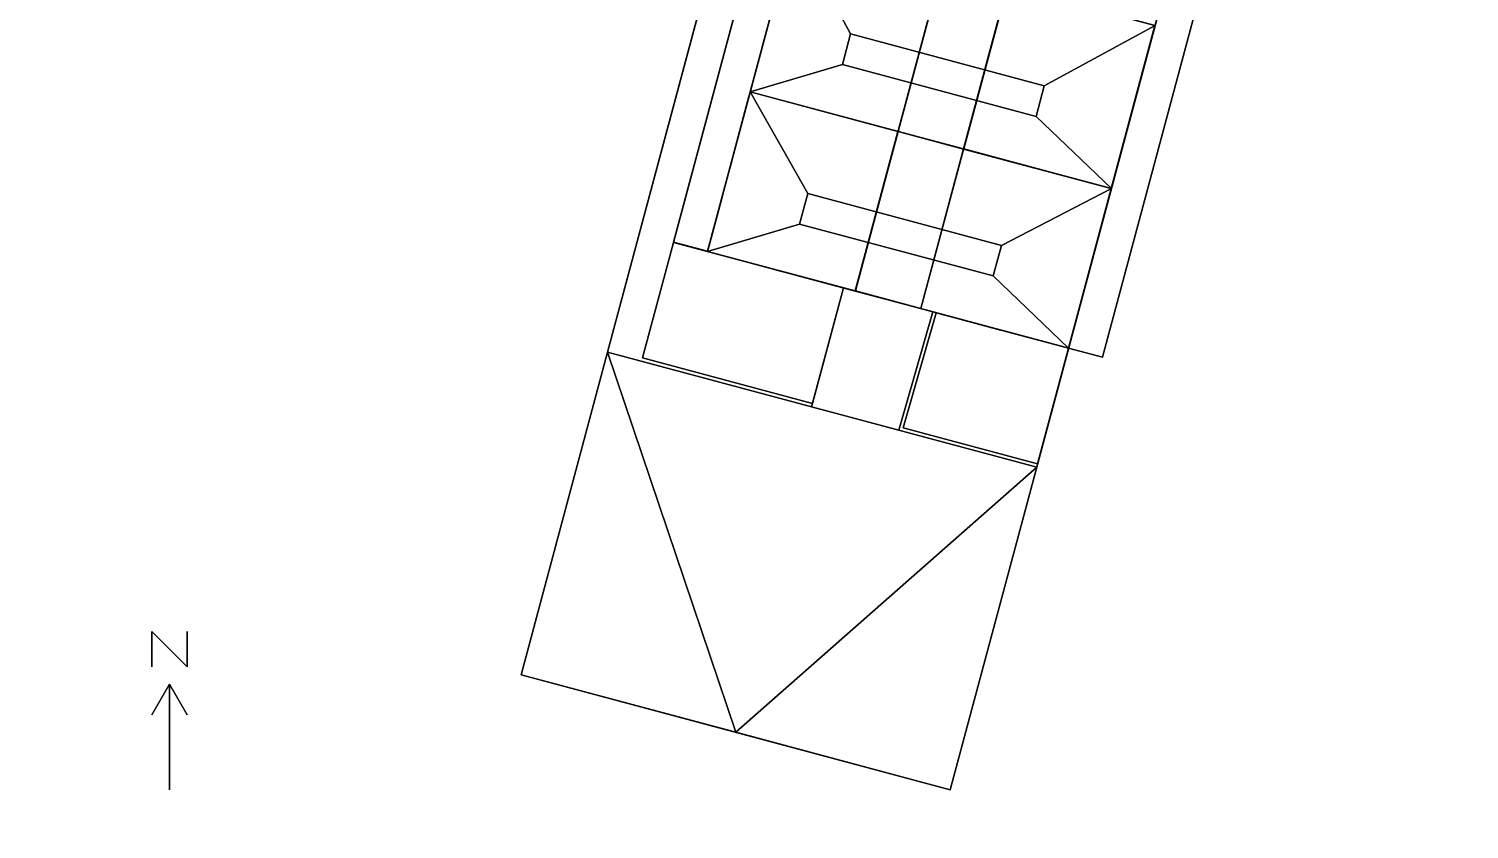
# Model space of a CAD drawing. Header units: metres. Extents: x -26 to 23.2, y -19.2 to 42.9.
# Drawn here: x -25.97 to 14.99, y -19.21 to 3.55 of the extents above; entities that cross this region are included whole.
import ezdxf

# ---------------------------------------------------------------- set-up
doc = ezdxf.new("R2010")
doc.units = ezdxf.units.M

msp = doc.modelspace()

# ---------------------------------------------------------------- linework, layer by layer
at = {"layer": '1', "color": 3}
for points in [[(-22.46553, -13.58952, 0.1), (-22.46553, -13.58952), (-22.46553, -14.58952), (-22.46553, -14.58952, 0.1)], [(-22.46553, -13.58952, 0.1), (-22.46553, -13.58952), (-21.46553, -14.58952), (-21.46553, -14.58952, 0.1)], [(-21.46553, -13.58952, 0.1), (-21.46553, -13.58952), (-21.46553, -14.58952), (-21.46553, -14.58952, 0.1)], [(-21.96553, -15.08952, 0.1), (-21.96553, -15.08952), (-22.46553, -15.95555), (-22.46553, -15.95555, 0.1)], [(-21.96553, -15.08952, 0.1), (-21.96553, -15.08952), (-21.96553, -18.08952), (-21.96553, -18.08952, 0.1)], [(-21.96553, -15.08952, 0.1), (-21.96553, -15.08952), (-21.46553, -15.95555), (-21.46553, -15.95555, 0.1)]]:
    msp.add_3dface(points, dxfattribs=at)
at = {"layer": 'Building Shading', "color": 195}
for points in [[(4.72159, 39.72916, 1.02), (-6.66903, -2.78124, 1.02), (-7.63496, -2.52242, 1.02), (3.75567, 39.98797, 1.02)], [(3.75567, 39.98797, 1.02), (-7.63496, -2.52242, 1.02), (-6.66903, -2.78124, 1.02), (4.72159, 39.72916, 1.02)], [(4.72396, 39.73887, 4.12), (-6.66667, -2.77152, 4.12), (-7.63259, -2.5127, 4.12), (3.75803, 39.99769, 4.12)], [(3.75803, 39.99769, 4.12), (-7.63259, -2.5127, 4.12), (-6.66667, -2.77152, 4.12), (4.72396, 39.73887, 4.12)], [(13.76258, 32.39942, -15), (2.69289, -8.91323, -15), (-9.50675, -5.64434, -15), (1.56294, 35.6683, -15)], [(1.56294, 35.6683, -15), (-9.50675, -5.64434, -15), (2.69289, -8.91323, -15), (13.76258, 32.39942, -15)], [(1.56294, 35.6683), (1.56294, 35.6683, -15), (-9.50675, -5.64434, -15), (-9.50675, -5.64434)], [(-9.50675, -5.64434), (-9.50675, -5.64434, -15), (1.56294, 35.6683, -15), (1.56294, 35.6683)], [(-2.38664, 20.92828), (-9.50675, -5.64434), (2.69289, -8.91323), (9.813, 17.65939)], [(9.813, 17.65939), (2.69289, -8.91323), (-9.50675, -5.64434), (-2.38664, 20.92828)], [(2.69289, -8.91323), (2.69289, -8.91323, -15), (9.813, 17.65939, -15), (9.813, 17.65939)], [(9.813, 17.65939), (9.813, 17.65939, -15), (2.69289, -8.91323, -15), (2.69289, -8.91323)], [(10.77893, 17.40057, 4.12), (4.56468, -5.79131, 4.12), (3.59876, -5.53249, 4.12), (9.813, 17.65939, 4.12)], [(9.813, 17.65939, 4.12), (3.59876, -5.53249, 4.12), (4.56468, -5.79131, 4.12), (10.77893, 17.40057, 4.12)], [(10.77893, 17.40057, 1.02), (4.56468, -5.79131, 1.02), (3.59876, -5.53249, 1.02), (9.813, 17.65939, 1.02)], [(9.813, 17.65939, 1.02), (3.59876, -5.53249, 1.02), (4.56468, -5.79131, 1.02), (10.77893, 17.40057, 1.02)], [(-2.80533, -3.81652, 1.02), (-3.68532, -7.10066, 1.02), (-8.51494, -5.80657, 1.02), (-7.63496, -2.52242, 1.02)], [(-7.63496, -2.52242, 1.02), (-8.51494, -5.80657, 1.02), (-3.68532, -7.10066, 1.02), (-2.80533, -3.81652, 1.02)], [(-0.26495, -4.49721), (-1.22457, -7.86309), (-3.71108, -7.19683), (-2.80533, -3.81652)], [(-2.80533, -3.81652), (-3.71108, -7.19683), (-1.22457, -7.86309), (-0.26495, -4.49721)], [(-2.80533, -3.81652, 4.12), (-3.71108, -7.19683, 4.12), (-1.22457, -7.86309, 4.12), (-0.26495, -4.49721, 4.12)], [(-0.26495, -4.49721, 4.12), (-1.22457, -7.86309, 4.12), (-3.71108, -7.19683, 4.12), (-2.80533, -3.81652, 4.12)], [(-2.80533, -3.81652, 4.12), (-2.80533, -3.81652), (-3.71108, -7.19683), (-3.71108, -7.19683, 4.12)], [(-3.71108, -7.19683, 4.12), (-3.71108, -7.19683), (-2.80533, -3.81652), (-2.80533, -3.81652, 4.12)], [(-0.26495, -4.49721, 4.12), (-0.26495, -4.49721), (-2.80533, -3.81652), (-2.80533, -3.81652, 4.12)], [(-2.80533, -3.81652, 4.12), (-2.80533, -3.81652), (-0.26495, -4.49721), (-0.26495, -4.49721, 4.12)], [(-1.22457, -7.86309, 4.12), (-1.22457, -7.86309), (-0.26495, -4.49721), (-0.26495, -4.49721, 4.12)], [(-0.26495, -4.49721, 4.12), (-0.26495, -4.49721), (-1.22457, -7.86309), (-1.22457, -7.86309, 4.12)], [(3.59876, -5.53249, 1.02), (2.71877, -8.81664, 1.02), (-1.1021, -7.79239, 1.02), (-0.16989, -4.52268, 1.02)], [(-0.16989, -4.52268, 1.02), (-1.1021, -7.79239, 1.02), (2.71877, -8.81664, 1.02), (3.59876, -5.53249, 1.02)], [(2.69289, -8.91323, -15), (0.23411, -18.08952, -15), (-11.96553, -14.82064, -15), (-9.50675, -5.64434, -15)], [(-9.50675, -5.64434, -15), (-11.96553, -14.82064, -15), (0.23411, -18.08952, -15), (2.69289, -8.91323, -15)], [(-9.50675, -5.64434, 1.5), (-9.50675, -5.64434, -15), (-11.96553, -14.82064, -15), (-11.96553, -14.82064, 1.5)], [(-11.96553, -14.82064, 1.5), (-11.96553, -14.82064, -15), (-9.50675, -5.64434, -15), (-9.50675, -5.64434, 1.5)], [(-5.86571, -16.45508, 5.62), (-9.50675, -5.64434, 1.5), (-11.96553, -14.82064, 1.5)], [(-11.96553, -14.82064, 1.5), (-9.50675, -5.64434, 1.5), (-5.86571, -16.45508, 5.62)], [(2.69289, -8.91323, 1.5), (2.69289, -8.91323, -15), (-9.50675, -5.64434, -15), (-9.50675, -5.64434, 1.5)], [(-9.50675, -5.64434, 1.5), (-9.50675, -5.64434, -15), (2.69289, -8.91323, -15), (2.69289, -8.91323, 1.5)], [(-5.86571, -16.45508, 5.62), (2.69289, -8.91323, 1.5), (-9.50675, -5.64434, 1.5)], [(-9.50675, -5.64434, 1.5), (2.69289, -8.91323, 1.5), (-5.86571, -16.45508, 5.62)], [(-9.50675, -5.64434), (-9.50675, -5.64434, -15), (2.69289, -8.91323, -15), (2.69289, -8.91323)], [(2.69289, -8.91323), (2.69289, -8.91323, -15), (-9.50675, -5.64434, -15), (-9.50675, -5.64434)], [(-3.71108, -7.19683, 4.12), (-3.71108, -7.19683), (-1.22457, -7.86309), (-1.22457, -7.86309, 4.12)], [(-1.22457, -7.86309, 4.12), (-1.22457, -7.86309), (-3.71108, -7.19683), (-3.71108, -7.19683, 4.12)], [(-5.86571, -16.45508, 5.62), (0.23411, -18.08952, 1.5), (2.69289, -8.91323, 1.5)], [(2.69289, -8.91323, 1.5), (0.23411, -18.08952, 1.5), (-5.86571, -16.45508, 5.62)], [(0.23411, -18.08952, 1.5), (0.23411, -18.08952, -15), (2.69289, -8.91323, -15), (2.69289, -8.91323, 1.5)], [(2.69289, -8.91323, 1.5), (2.69289, -8.91323, -15), (0.23411, -18.08952, -15), (0.23411, -18.08952, 1.5)], [(-11.96553, -14.82064, 1.5), (-11.96553, -14.82064, -15), (0.23411, -18.08952, -15)], [(-11.96553, -14.82064, 1.5), (0.23411, -18.08952, -15), (-5.86571, -16.45508, 5.62)], [(-5.86571, -16.45508, 5.62), (0.23411, -18.08952, -15), (-11.96553, -14.82064, -15)], [(-5.86571, -16.45508, 5.62), (-11.96553, -14.82064, -15), (-11.96553, -14.82064, 1.5)], [(0.23411, -18.08952, -15), (0.23411, -18.08952, 1.5), (-5.86571, -16.45508, 5.62)], [(-5.86571, -16.45508, 5.62), (0.23411, -18.08952, 1.5), (0.23411, -18.08952, -15)]]:
    msp.add_3dface(points, dxfattribs=at)
at = {"layer": 'CORRISOU', "color": 8}
msp.add_3dface([(5.61123, 18.78526, 1.12), (-0.60302, -4.40662, 1.12), (-2.46726, -3.9071, 1.12), (3.74699, 19.28478, 1.12)], dxfattribs=at)
at = {"layer": 'CORRISOU', "color": 43}
for points in [[(-0.00848, 5.26919, 1.12), (-0.00848, 5.26919, 4.12), (-1.25081, 0.63275, 4.12), (-1.25081, 0.63275, 1.12)], [(1.85576, 4.76967, 1.12), (1.85576, 4.76967, 4.12), (0.61343, 0.13323, 4.12), (0.61343, 0.13323, 1.12)], [(-1.25081, 0.63275, 1.12), (-1.25081, 0.63275, 4.12), (-2.46726, -3.9071, 4.12), (-2.46726, -3.9071, 1.12)], [(0.61343, 0.13323, 1.12), (0.61343, 0.13323, 4.12), (-0.60302, -4.40662, 4.12), (-0.60302, -4.40662, 1.12)], [(-2.46726, -3.9071, 4.12), (-2.46726, -3.9071, 1.12), (-0.60302, -4.40662, 1.12), (-0.60302, -4.40662, 4.12)]]:
    msp.add_3dface(points, dxfattribs=at)
at = {"layer": 'CORRISOU', "color": 15}
for points in [[(-0.00848, 5.26919, 4.12), (-1.25081, 0.63275, 4.12), (0.61343, 0.13323, 4.12), (1.85576, 4.76967, 4.12)], [(-1.25081, 0.63275, 4.12), (-2.46726, -3.9071, 4.12), (-0.60302, -4.40662, 4.12), (0.61343, 0.13323, 4.12)]]:
    msp.add_3dface(points, dxfattribs=at)
at = {"layer": 'CORRISOU', "color": 45}
for points in [[(-0.00873, 5.26823, 1.12), (-0.00873, 5.26823, 4.12), (-1.25055, 0.63371, 4.12), (-1.25055, 0.63371, 1.12)], [(-0.00635, 5.26552, 4.12), (-1.24713, 0.63487, 4.12), (0.61131, 0.1369, 4.12), (1.85209, 4.76755, 4.12)], [(1.8555, 4.76871, 1.12), (1.8555, 4.76871, 4.12), (0.61369, 0.13419, 4.12), (0.61369, 0.13419, 1.12)], [(-1.25107, 0.63178, 1.12), (-1.25107, 0.63178, 4.12), (-2.467, -3.90614, 4.12), (-2.467, -3.90614, 1.12)], [(-1.24869, 0.62907, 4.12), (-2.46358, -3.90498, 4.12), (-0.60514, -4.40295, 4.12), (0.60976, 0.13111, 4.12)], [(0.61317, 0.13226, 1.12), (0.61317, 0.13226, 4.12), (-0.60276, -4.40566, 4.12), (-0.60276, -4.40566, 1.12)]]:
    msp.add_3dface(points, dxfattribs=at)
at = {"layer": 'OFF-NINA', "color": 43}
for points in [[(-0.60302, -4.40662, 1.12), (-0.60302, -4.40662, 4.12), (0.61343, 0.13323, 4.12), (0.61343, 0.13323, 1.12)], [(4.81521, -0.99264, 1.12), (4.81521, -0.99264, 4.12), (0.61343, 0.13323, 4.12), (0.61343, 0.13323, 1.12)], [(4.37521, -2.63471, 3.92), (4.37521, -2.63471, 1.12), (4.77897, -1.12787, 1.12), (4.77897, -1.12787, 3.92)], [(4.37521, -2.63471, 4.12), (4.37521, -2.63471, 3.92), (4.77897, -1.12787, 3.92), (4.77897, -1.12787, 4.12)], [(4.77897, -1.12787, 4.12), (4.77897, -1.12787, 1.12), (4.81521, -0.99264, 1.12), (4.81521, -0.99264, 4.12)], [(4.06463, -3.79382, 3.92), (4.06463, -3.79382, 1.12), (4.34933, -2.7313, 1.12), (4.34933, -2.7313, 3.92)], [(4.06463, -3.79382, 4.12), (4.06463, -3.79382, 3.92), (4.34933, -2.7313, 3.92), (4.34933, -2.7313, 4.12)], [(4.34933, -2.7313, 4.12), (4.34933, -2.7313, 1.12), (4.37521, -2.63471, 1.12), (4.37521, -2.63471, 4.12)], [(3.63499, -5.39726, 3.92), (3.63499, -5.39726, 1.12), (4.03875, -3.89041, 1.12), (4.03875, -3.89041, 3.92)], [(3.63499, -5.39726, 4.12), (3.63499, -5.39726, 3.92), (4.03875, -3.89041, 3.92), (4.03875, -3.89041, 4.12)], [(4.03875, -3.89041, 4.12), (4.03875, -3.89041, 1.12), (4.06463, -3.79382, 1.12), (4.06463, -3.79382, 4.12)], [(-0.60302, -4.40662, 4.12), (-0.60302, -4.40662, 1.12), (-0.26495, -4.49721, 1.12), (-0.26495, -4.49721, 4.12)], [(-0.26495, -4.49721, 3.92), (-0.26495, -4.49721, 1.12), (0.4112, -4.67838, 1.12), (0.4112, -4.67838, 3.92)], [(-0.26495, -4.49721, 4.12), (-0.26495, -4.49721, 3.92), (0.4112, -4.67838, 3.92), (0.4112, -4.67838, 4.12)], [(0.4112, -4.67838, 4.12), (0.4112, -4.67838, 1.12), (0.50779, -4.70427, 1.12), (0.50779, -4.70427, 4.12)], [(0.50779, -4.70427, 3.92), (0.50779, -4.70427, 1.12), (1.66691, -5.01485, 1.12), (1.66691, -5.01485, 3.92)], [(0.50779, -4.70427, 4.12), (0.50779, -4.70427, 3.92), (1.66691, -5.01485, 3.92), (1.66691, -5.01485, 4.12)], [(1.66691, -5.01485, 4.12), (1.66691, -5.01485, 1.12), (1.7635, -5.04073, 1.12), (1.7635, -5.04073, 4.12)], [(1.7635, -5.04073, 3.92), (1.7635, -5.04073, 1.12), (3.46353, -5.49625, 1.12), (3.46353, -5.49625, 3.92)], [(1.7635, -5.04073, 4.12), (1.7635, -5.04073, 3.92), (3.46353, -5.49625, 3.92), (3.46353, -5.49625, 4.12)], [(3.46353, -5.49625, 4.12), (3.46353, -5.49625, 1.12), (3.59876, -5.53249, 1.12), (3.59876, -5.53249, 4.12)], [(3.59876, -5.53249, 4.12), (3.59876, -5.53249, 1.12), (3.63499, -5.39726, 1.12), (3.63499, -5.39726, 4.12)]]:
    msp.add_3dface(points, dxfattribs=at)
at = {"layer": 'OFF-NINA', "color": 8}
msp.add_3dface([(4.81521, -0.99264, 1.12), (3.59876, -5.53249, 1.12), (-0.60302, -4.40662, 1.12), (0.61343, 0.13323, 1.12)], dxfattribs=at)
at = {"layer": 'OFF-NINA', "color": 15}
msp.add_3dface([(0.61343, 0.13323, 4.12), (-0.60302, -4.40662, 4.12), (3.59876, -5.53249, 4.12), (4.81521, -0.99264, 4.12)], dxfattribs=at)
at = {"layer": 'OFF-NINA', "color": 45}
for points in [[(-0.60276, -4.40566, 1.12), (-0.60276, -4.40566, 4.12), (0.61317, 0.13226, 4.12), (0.61317, 0.13226, 1.12)], [(0.61555, 0.12955, 4.12), (-0.59935, -4.4045, 4.12), (3.59664, -5.52881, 4.12), (4.81153, -0.99476, 4.12)], [(4.81424, -0.99238, 1.12), (4.81424, -0.99238, 4.12), (0.6144, 0.13297, 4.12), (0.6144, 0.13297, 1.12)]]:
    msp.add_3dface(points, dxfattribs=at)
at = {"layer": 'OFF-NINA', "color": 143}
for points in [[(4.38867, -2.58448, 3.868), (4.38867, -2.58448, 2.842), (4.77587, -1.13946, 2.842), (4.77587, -1.13946, 3.868)], [(4.38867, -2.58448, 2.738), (4.38867, -2.58448, 2.272), (4.77587, -1.13946, 2.272), (4.77587, -1.13946, 2.738)], [(4.07809, -3.74359, 3.868), (4.07809, -3.74359, 2.842), (4.33587, -2.78153, 2.842), (4.33587, -2.78153, 3.868)], [(4.07809, -3.74359, 2.738), (4.07809, -3.74359, 2.272), (4.33587, -2.78153, 2.272), (4.33587, -2.78153, 2.738)], [(4.07809, -3.74359, 2.168), (4.07809, -3.74359, 1.172), (4.33587, -2.78153, 1.172), (4.33587, -2.78153, 2.168)], [(3.76751, -4.9027, 3.868), (3.76751, -4.9027, 2.842), (4.02529, -3.94064, 2.842), (4.02529, -3.94064, 3.868)], [(3.76751, -4.9027, 2.738), (3.76751, -4.9027, 2.272), (4.02529, -3.94064, 2.272), (4.02529, -3.94064, 2.738)], [(-0.21472, -4.51067, 3.868), (-0.21472, -4.51067, 2.272), (0.36097, -4.66493, 2.272), (0.36097, -4.66493, 3.868)], [(0.55802, -4.71772, 2.168), (0.55802, -4.71772, 1.172), (1.61668, -5.00139, 1.172), (1.61668, -5.00139, 2.168)], [(0.55802, -4.71772, 3.868), (0.55802, -4.71772, 2.272), (1.61668, -5.00139, 2.272), (1.61668, -5.00139, 3.868)], [(1.81373, -5.05419, 3.868), (1.81373, -5.05419, 2.272), (3.45194, -5.49315, 2.272), (3.45194, -5.49315, 3.868)], [(3.63758, -5.3876, 3.87), (3.63758, -5.3876, 2.27), (3.74111, -5.00123, 2.27), (3.74111, -5.00123, 3.87)]]:
    msp.add_3dface(points, dxfattribs=at)
at = {"layer": 'OFF-OMER', "color": 8}
msp.add_3dface([(-0.00848, 5.26919, 1.12), (-1.25081, 0.63275, 1.12), (-5.45258, 1.75861, 1.12), (-4.21025, 6.39505, 1.12)], dxfattribs=at)
at = {"layer": 'OFF-OMER', "color": 15}
msp.add_3dface([(-4.21025, 6.39505, 4.12), (-5.45258, 1.75861, 4.12), (-1.25081, 0.63275, 4.12), (-0.00848, 5.26919, 4.12)], dxfattribs=at)
at = {"layer": 'OFF-OMER', "color": 43}
for points in [[(-1.25081, 0.63275, 1.12), (-1.25081, 0.63275, 4.12), (-0.00848, 5.26919, 4.12), (-0.00848, 5.26919, 1.12)], [(-4.98671, 3.49728, 3.92), (-4.98671, 3.49728, 1.12), (-5.41635, 1.89384, 1.12), (-5.41635, 1.89384, 3.92)], [(-4.98671, 3.49728, 4.12), (-4.98671, 3.49728, 3.92), (-5.41635, 1.89384, 3.92), (-5.41635, 1.89384, 4.12)], [(-4.96083, 3.59387, 4.12), (-4.96083, 3.59387, 1.12), (-4.98671, 3.49728, 1.12), (-4.98671, 3.49728, 4.12)], [(-5.41635, 1.89384, 4.12), (-5.41635, 1.89384, 1.12), (-5.45258, 1.75861, 1.12), (-5.45258, 1.75861, 4.12)], [(-5.45258, 1.75861, 1.12), (-5.45258, 1.75861, 4.12), (-1.25081, 0.63275, 4.12), (-1.25081, 0.63275, 1.12)]]:
    msp.add_3dface(points, dxfattribs=at)
at = {"layer": 'OFF-OMER', "color": 45}
for points in [[(-1.25055, 0.63371, 1.12), (-1.25055, 0.63371, 4.12), (-0.00873, 5.26823, 4.12), (-0.00873, 5.26823, 1.12)], [(-5.45162, 1.75835, 1.12), (-5.45162, 1.75835, 4.12), (-1.25177, 0.63301, 4.12), (-1.25177, 0.63301, 1.12)]]:
    msp.add_3dface(points, dxfattribs=at)
at = {"layer": 'OFF-OMER', "color": 143}
for points in [[(-5.00017, 3.44705, 3.868), (-5.00017, 3.44705, 2.842), (-5.41324, 1.90543, 2.842), (-5.41324, 1.90543, 3.868)], [(-5.00017, 3.44705, 2.738), (-5.00017, 3.44705, 2.272), (-5.41324, 1.90543, 2.272), (-5.41324, 1.90543, 2.738)]]:
    msp.add_3dface(points, dxfattribs=at)
at = {"layer": 'OFF-ZHIANG', "color": 43}
for points in [[(0.61343, 0.13323, 1.12), (0.61343, 0.13323, 4.12), (1.85576, 4.76967, 4.12), (1.85576, 4.76967, 1.12)], [(5.62013, 2.01139, 3.92), (5.62013, 2.01139, 1.12), (6.0213, 3.50858, 1.12), (6.0213, 3.50858, 3.92)], [(5.62013, 2.01139, 4.12), (5.62013, 2.01139, 3.92), (6.0213, 3.50858, 3.92), (6.0213, 3.50858, 4.12)], [(6.0213, 3.50858, 4.12), (6.0213, 3.50858, 1.12), (6.05754, 3.64381, 1.12), (6.05754, 3.64381, 4.12)], [(5.28367, 0.75569, 3.92), (5.28367, 0.75569, 1.12), (5.59425, 1.9148, 1.12), (5.59425, 1.9148, 3.92)], [(5.28367, 0.75569, 4.12), (5.28367, 0.75569, 3.92), (5.59425, 1.9148, 3.92), (5.59425, 1.9148, 4.12)], [(5.59425, 1.9148, 4.12), (5.59425, 1.9148, 1.12), (5.62013, 2.01139, 1.12), (5.62013, 2.01139, 4.12)], [(4.85144, -0.85741, 3.92), (4.85144, -0.85741, 1.12), (5.25779, 0.6591, 1.12), (5.25779, 0.6591, 3.92)], [(4.85144, -0.85741, 4.12), (4.85144, -0.85741, 3.92), (5.25779, 0.6591, 3.92), (5.25779, 0.6591, 4.12)], [(5.25779, 0.6591, 4.12), (5.25779, 0.6591, 1.12), (5.28367, 0.75569, 1.12), (5.28367, 0.75569, 4.12)], [(0.61343, 0.13323, 1.12), (0.61343, 0.13323, 4.12), (4.81521, -0.99264, 4.12), (4.81521, -0.99264, 1.12)], [(4.81521, -0.99264, 4.12), (4.81521, -0.99264, 1.12), (4.85144, -0.85741, 1.12), (4.85144, -0.85741, 4.12)]]:
    msp.add_3dface(points, dxfattribs=at)
at = {"layer": 'OFF-ZHIANG', "color": 8}
msp.add_3dface([(6.05754, 3.64381, 1.12), (4.81521, -0.99264, 1.12), (0.61343, 0.13323, 1.12), (1.85576, 4.76967, 1.12)], dxfattribs=at)
at = {"layer": 'OFF-ZHIANG', "color": 15}
msp.add_3dface([(1.85576, 4.76967, 4.12), (0.61343, 0.13323, 4.12), (4.81521, -0.99264, 4.12), (6.05754, 3.64381, 4.12)], dxfattribs=at)
at = {"layer": 'OFF-ZHIANG', "color": 45}
for points in [[(0.61369, 0.13419, 1.12), (0.61369, 0.13419, 4.12), (1.8555, 4.76871, 4.12), (1.8555, 4.76871, 1.12)], [(1.85788, 4.766, 4.12), (0.6171, 0.13535, 4.12), (4.81309, -0.98896, 4.12), (6.05386, 3.64169, 4.12)], [(0.6144, 0.13297, 1.12), (0.6144, 0.13297, 4.12), (4.81424, -0.99238, 4.12), (4.81424, -0.99238, 1.12)]]:
    msp.add_3dface(points, dxfattribs=at)
at = {"layer": 'OFF-ZHIANG', "color": 143}
for points in [[(5.63359, 2.06162, 3.868), (5.63359, 2.06162, 2.83728), (6.0182, 3.49699, 2.83728), (6.0182, 3.49699, 3.868)], [(5.63359, 2.06162, 2.73328), (5.63359, 2.06162, 2.272), (6.0182, 3.49699, 2.272), (6.0182, 3.49699, 2.73328)], [(5.29713, 0.80592, 2.168), (5.29713, 0.80592, 1.172), (5.58079, 1.86457, 1.172), (5.58079, 1.86457, 2.168)], [(5.29713, 0.80592, 3.868), (5.29713, 0.80592, 2.83728), (5.58079, 1.86457, 2.83728), (5.58079, 1.86457, 3.868)], [(5.29713, 0.80592, 2.73328), (5.29713, 0.80592, 2.272), (5.58079, 1.86457, 2.272), (5.58079, 1.86457, 2.73328)], [(4.85455, -0.84581, 3.868), (4.85455, -0.84581, 2.83728), (5.24433, 0.60887, 2.83728), (5.24433, 0.60887, 3.868)], [(4.85455, -0.84581, 2.73328), (4.85455, -0.84581, 2.272), (5.24433, 0.60887, 2.272), (5.24433, 0.60887, 2.73328)]]:
    msp.add_3dface(points, dxfattribs=at)
at = {"layer": 'ROOFS0', "color": 8}
for points in [[(-1.25081, 0.63275, 4.12), (-2.46726, -3.9071, 4.12), (-6.66903, -2.78124, 4.12), (-5.45258, 1.75861, 4.12)], [(0.61343, 0.13323, 4.12), (-0.60302, -4.40662, 4.12), (-2.46726, -3.9071, 4.12), (-1.25081, 0.63275, 4.12)], [(4.81521, -0.99264, 4.12), (3.59876, -5.53249, 4.12), (-0.60302, -4.40662, 4.12), (0.61343, 0.13323, 4.12)]]:
    msp.add_3dface(points, dxfattribs=at)
at = {"layer": 'ROOFS0', "color": 15}
for points in [[(-3.81538, -1.13368, 5.42), (-5.45258, 1.75861, 4.12), (-6.66903, -2.78124, 4.12), (-4.04832, -2.00301, 5.42)], [(1.6904, -2.60895, 5.42), (4.81521, -0.99264, 4.12), (-5.45258, 1.75861, 4.12), (-3.81538, -1.13368, 5.42)], [(-3.81538, -1.13368, 5.42), (-4.04832, -2.00301, 5.42), (1.45746, -3.47828, 5.42), (1.6904, -2.60895, 5.42)], [(1.45746, -3.47828, 5.42), (3.59876, -5.53249, 4.12), (4.81521, -0.99264, 4.12), (1.6904, -2.60895, 5.42)], [(-4.04832, -2.00301, 5.42), (-6.66903, -2.78124, 4.12), (3.59876, -5.53249, 4.12), (1.45746, -3.47828, 5.42)]]:
    msp.add_3dface(points, dxfattribs=at)
at = {"layer": 'ROOFS0', "color": 45}
for points in [[(-1.25448, 0.63063, 4.12), (-2.46938, -3.90343, 4.12), (-6.66536, -2.77912, 4.12), (-5.45046, 1.75494, 4.12)], [(0.60976, 0.13111, 4.12), (-0.60514, -4.40295, 4.12), (-2.46358, -3.90498, 4.12), (-1.24869, 0.62907, 4.12)], [(4.81153, -0.99476, 4.12), (3.59664, -5.52881, 4.12), (-0.59935, -4.4045, 4.12), (0.61555, 0.12955, 4.12)]]:
    msp.add_3dface(points, dxfattribs=at)
at = {"layer": 'ROOFS1', "color": 8}
for points in [[(-0.00848, 5.26919, 4.12), (-1.25081, 0.63275, 4.12), (-5.45258, 1.75861, 4.12), (-4.21025, 6.39505, 4.12)], [(1.85576, 4.76967, 4.12), (0.61343, 0.13323, 4.12), (-1.25081, 0.63275, 4.12), (-0.00848, 5.26919, 4.12)], [(6.05754, 3.64381, 4.12), (4.81521, -0.99264, 4.12), (0.61343, 0.13323, 4.12), (1.85576, 4.76967, 4.12)]]:
    msp.add_3dface(points, dxfattribs=at)
at = {"layer": 'ROOFS1', "color": 15}
for points in [[(-2.59893, 3.40617, 5.42), (-4.21025, 6.39505, 4.12), (-5.45258, 1.75861, 4.12), (-2.83187, 2.53684, 5.42)], [(2.90685, 1.9309, 5.42), (6.05754, 3.64381, 4.12), (-4.21025, 6.39505, 4.12), (-2.59893, 3.40617, 5.42)], [(-2.59893, 3.40617, 5.42), (-2.83187, 2.53684, 5.42), (2.67391, 1.06157, 5.42), (2.90685, 1.9309, 5.42)], [(2.67391, 1.06157, 5.42), (4.81521, -0.99264, 4.12), (6.05754, 3.64381, 4.12), (2.90685, 1.9309, 5.42)], [(-2.83187, 2.53684, 5.42), (-5.45258, 1.75861, 4.12), (4.81521, -0.99264, 4.12), (2.67391, 1.06157, 5.42)]]:
    msp.add_3dface(points, dxfattribs=at)
at = {"layer": 'ROOFS1', "color": 45}
for points in [[(1.85209, 4.76755, 4.12), (0.61131, 0.1369, 4.12), (-1.24713, 0.63487, 4.12), (-0.00635, 5.26552, 4.12)], [(6.05386, 3.64169, 4.12), (4.81309, -0.98896, 4.12), (0.6171, 0.13535, 4.12), (1.85788, 4.766, 4.12)]]:
    msp.add_3dface(points, dxfattribs=at)
at = {"layer": 'SMALLCONF', "color": 8}
msp.add_3dface([(-1.25081, 0.63275, 1.12), (-2.46726, -3.9071, 1.12), (-6.66903, -2.78124, 1.12), (-5.45258, 1.75861, 1.12)], dxfattribs=at)
at = {"layer": 'SMALLCONF', "color": 15}
msp.add_3dface([(-5.45258, 1.75861, 4.12), (-6.66903, -2.78124, 4.12), (-2.46726, -3.9071, 4.12), (-1.25081, 0.63275, 4.12)], dxfattribs=at)
at = {"layer": 'SMALLCONF', "color": 45}
for points in [[(-5.45046, 1.75494, 4.12), (-6.66536, -2.77912, 4.12), (-2.46938, -3.90343, 4.12), (-1.25448, 0.63063, 4.12)], [(-1.25177, 0.63301, 1.12), (-1.25177, 0.63301, 4.12), (-5.45162, 1.75835, 4.12), (-5.45162, 1.75835, 1.12)], [(-2.467, -3.90614, 1.12), (-2.467, -3.90614, 4.12), (-1.25107, 0.63178, 4.12), (-1.25107, 0.63178, 1.12)]]:
    msp.add_3dface(points, dxfattribs=at)
at = {"layer": 'SMALLCONF', "color": 43}
for points in [[(-5.45258, 1.75861, 4.12), (-5.45258, 1.75861, 1.12), (-5.48882, 1.62338, 1.12), (-5.48882, 1.62338, 4.12)], [(-1.25081, 0.63275, 1.12), (-1.25081, 0.63275, 4.12), (-5.45258, 1.75861, 4.12), (-5.45258, 1.75861, 1.12)], [(-5.48882, 1.62338, 3.92), (-5.48882, 1.62338, 1.12), (-5.94434, -0.07665, 1.12), (-5.94434, -0.07665, 3.92)], [(-5.48882, 1.62338, 4.12), (-5.48882, 1.62338, 3.92), (-5.94434, -0.07665, 3.92), (-5.94434, -0.07665, 4.12)], [(-2.46726, -3.9071, 1.12), (-2.46726, -3.9071, 4.12), (-1.25081, 0.63275, 4.12), (-1.25081, 0.63275, 1.12)], [(-5.97022, -0.17324, 3.92), (-5.97022, -0.17324, 1.12), (-6.22904, -1.13917, 1.12), (-6.22904, -1.13917, 3.92)], [(-5.97022, -0.17324, 4.12), (-5.97022, -0.17324, 3.92), (-6.22904, -1.13917, 3.92), (-6.22904, -1.13917, 4.12)], [(-5.94434, -0.07665, 4.12), (-5.94434, -0.07665, 1.12), (-5.97022, -0.17324, 1.12), (-5.97022, -0.17324, 4.12)], [(-6.22904, -1.13917, 4.12), (-6.22904, -1.13917, 1.12), (-6.25492, -1.23576, 1.12), (-6.25492, -1.23576, 4.12)], [(-6.25492, -1.23576, 3.92), (-6.25492, -1.23576, 1.12), (-6.6328, -2.64601, 1.12), (-6.6328, -2.64601, 3.92)], [(-6.25492, -1.23576, 4.12), (-6.25492, -1.23576, 3.92), (-6.6328, -2.64601, 3.92), (-6.6328, -2.64601, 4.12)], [(-6.6328, -2.64601, 4.12), (-6.6328, -2.64601, 1.12), (-6.66903, -2.78124, 1.12), (-6.66903, -2.78124, 4.12)], [(-6.66903, -2.78124, 4.12), (-6.66903, -2.78124, 1.12), (-6.5338, -2.81748, 1.12), (-6.5338, -2.81748, 4.12)], [(-6.5338, -2.81748, 3.92), (-6.5338, -2.81748, 1.12), (-4.83378, -3.273, 1.12), (-4.83378, -3.273, 3.92)], [(-6.5338, -2.81748, 4.12), (-6.5338, -2.81748, 3.92), (-4.83378, -3.273, 3.92), (-4.83378, -3.273, 4.12)], [(-4.83378, -3.273, 4.12), (-4.83378, -3.273, 1.12), (-4.73718, -3.29888, 1.12), (-4.73718, -3.29888, 4.12)], [(-4.73718, -3.29888, 3.92), (-4.73718, -3.29888, 1.12), (-3.57807, -3.60946, 1.12), (-3.57807, -3.60946, 3.92)], [(-4.73718, -3.29888, 4.12), (-4.73718, -3.29888, 3.92), (-3.57807, -3.60946, 3.92), (-3.57807, -3.60946, 4.12)], [(-3.57807, -3.60946, 4.12), (-3.57807, -3.60946, 1.12), (-3.48148, -3.63534, 1.12), (-3.48148, -3.63534, 4.12)], [(-3.48148, -3.63534, 3.92), (-3.48148, -3.63534, 1.12), (-2.80533, -3.81652, 1.12), (-2.80533, -3.81652, 3.92)], [(-3.48148, -3.63534, 4.12), (-3.48148, -3.63534, 3.92), (-2.80533, -3.81652, 3.92), (-2.80533, -3.81652, 4.12)], [(-2.80533, -3.81652, 4.12), (-2.80533, -3.81652, 1.12), (-2.46726, -3.9071, 1.12), (-2.46726, -3.9071, 4.12)]]:
    msp.add_3dface(points, dxfattribs=at)
at = {"layer": 'SMALLCONF', "color": 143}
for points in [[(-5.49193, 1.61179, 3.868), (-5.49193, 1.61179, 2.842), (-5.93088, -0.02642, 2.842), (-5.93088, -0.02642, 3.868)], [(-5.49193, 1.61179, 2.738), (-5.49193, 1.61179, 2.272), (-5.93088, -0.02642, 2.272), (-5.93088, -0.02642, 2.738)], [(-5.98368, -0.22347, 3.868), (-5.98368, -0.22347, 2.842), (-6.21558, -1.08894, 2.842), (-6.21558, -1.08894, 3.868)], [(-5.98368, -0.22347, 2.738), (-5.98368, -0.22347, 2.272), (-6.21558, -1.08894, 2.272), (-6.21558, -1.08894, 2.738)], [(-6.26838, -1.28599, 3.868), (-6.26838, -1.28599, 2.842), (-6.50028, -2.15146, 2.842), (-6.50028, -2.15146, 3.868)], [(-6.26838, -1.28599, 2.738), (-6.26838, -1.28599, 2.272), (-6.50028, -2.15146, 2.272), (-6.50028, -2.15146, 2.738)], [(-6.52668, -2.24998, 3.87), (-6.52668, -2.24998, 2.27), (-6.63021, -2.63635, 2.27), (-6.63021, -2.63635, 3.87)], [(-6.52221, -2.82058, 3.868), (-6.52221, -2.82058, 2.272), (-4.884, -3.25954, 2.272), (-4.884, -3.25954, 3.868)], [(-4.68695, -3.31234, 2.168), (-4.68695, -3.31234, 1.172), (-3.6283, -3.596, 1.172), (-3.6283, -3.596, 2.168)], [(-4.68695, -3.31234, 3.868), (-4.68695, -3.31234, 2.272), (-3.6283, -3.596, 2.272), (-3.6283, -3.596, 3.868)], [(-3.43125, -3.6488, 3.868), (-3.43125, -3.6488, 2.272), (-2.85556, -3.80306, 2.272), (-2.85556, -3.80306, 3.868)]]:
    msp.add_3dface(points, dxfattribs=at)
at = {"layer": 'UNDERFLOOR_VOID_SPACE', "color": 43}
for points in [[(4.72159, 39.72916, 1.12), (4.72159, 39.72916), (-6.66903, -2.78124), (-6.66903, -2.78124, 1.12)], [(3.59876, -5.53249, 1.12), (3.59876, -5.53249), (9.813, 17.65939), (9.813, 17.65939, 1.12)], [(-6.66903, -2.78124, 1.12), (-6.66903, -2.78124), (-2.80533, -3.81652), (-2.80533, -3.81652, 1.12)], [(-2.80533, -3.81652, 1.12), (-2.80533, -3.81652), (-0.26495, -4.49721), (-0.26495, -4.49721, 1.12)], [(-0.26495, -4.49721, 1.12), (-0.26495, -4.49721), (3.59876, -5.53249), (3.59876, -5.53249, 1.12)]]:
    msp.add_3dface(points, dxfattribs=at)
at = {"layer": 'UNDERFLOOR_VOID_SPACE', "color": 8}
msp.add_3dface([(14.98938, 36.97791), (3.59876, -5.53249), (-6.66903, -2.78124), (4.72159, 39.72916)], dxfattribs=at)
at = {"layer": 'UNDERFLOOR_VOID_SPACE', "color": 45}
for points in [[(4.72082, 39.72626, 0.347), (4.72082, 39.72626, 0.003), (-6.66826, -2.77834, 0.003), (-6.66826, -2.77834, 0.347)], [(3.59953, -5.52959, 0.347), (3.59953, -5.52959, 0.003), (9.81223, 17.65649, 0.003), (9.81223, 17.65649, 0.347)]]:
    msp.add_3dface(points, dxfattribs=at)
at = {"layer": 'UNDERFLOOR_VOID_SPACE', "color": 15}
for points in [[(3.74699, 19.28478, 1.12), (-2.46726, -3.9071, 1.12), (-0.60302, -4.40662, 1.12), (5.61123, 18.78526, 1.12)], [(-4.21025, 6.39505, 1.12), (-5.45258, 1.75861, 1.12), (-1.25081, 0.63275, 1.12), (-0.00848, 5.26919, 1.12)], [(1.85576, 4.76967, 1.12), (0.61343, 0.13323, 1.12), (4.81521, -0.99264, 1.12), (6.05754, 3.64381, 1.12)], [(-5.45258, 1.75861, 1.12), (-6.66903, -2.78124, 1.12), (-2.46726, -3.9071, 1.12), (-1.25081, 0.63275, 1.12)], [(0.61343, 0.13323, 1.12), (-0.60302, -4.40662, 1.12), (3.59876, -5.53249, 1.12), (4.81521, -0.99264, 1.12)]]:
    msp.add_3dface(points, dxfattribs=at)

doc.saveas('drawing.dxf')
